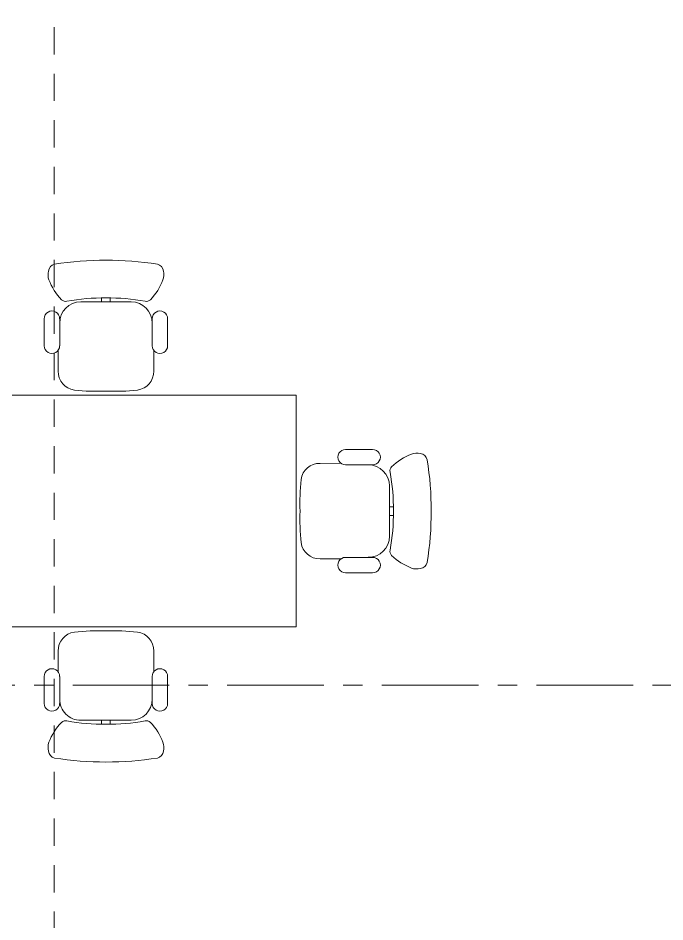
# Model space of a CAD drawing. Header units: inches. Extents: x -38 to 5698, y -33 to 92.
# Drawn here: x 201.384 to 204.731, y 33.181 to 37.862 of the extents above; entities that cross this region are included whole.
import ezdxf

# ---------------------------------------------------------------- set-up
doc = ezdxf.new("R2010")
doc.units = ezdxf.units.IN
doc.header["$MEASUREMENT"] = 0
doc.linetypes.add('Hidden Line', pattern=[0.195611, 0.141111, -0.0545])
doc.linetypes.add('Punto & Raya', pattern=[0.65, 0.5, -0.075, 0, -0.075])
for name, color, linetype in [('02 _ ARQ _ ALB _ Mobiliario', 7, 'Continuous'), ('08 _ STR _ EXT _ 09 Vigas', 7, 'Continuous'), ('Marcador - Secciones', 251, 'Continuous')]:
    doc.layers.add(name, color=color, linetype=linetype)

msp = doc.modelspace()

# ---------------------------------------------------------------- linework, layer by layer
at = {"layer": '02 _ ARQ _ ALB _ Mobiliario', "color": 175, "linetype": 'Continuous', "lineweight": 13}
for p, q in [((201.7084, 36.3926), (201.8388, 36.3926)), ((201.8161, 36.3926), (201.8165, 36.4131)), ((201.9692, 36.3926), (201.8388, 36.3926)), ((201.8614, 36.3926), (201.8611, 36.4131)), ((201.5194, 36.1654), (201.5194, 36.3055)), ((201.5993, 36.1654), (201.5993, 36.3058)), ((202.0783, 36.1654), (202.0783, 36.3058)), ((202.1581, 36.1654), (202.1581, 36.3055)), ((201.5916, 36.0338), (201.5911, 36.1411)), ((202.0859, 36.0338), (202.0865, 36.1411)), ((203.0786, 35.6284), (203.2188, 35.6284)), ((202.9471, 35.5562), (203.0543, 35.5568)), ((203.0786, 35.5486), (203.219, 35.5486)), ((203.3059, 35.4394), (203.3059, 35.3091)), ((203.3059, 35.3317), (203.3264, 35.3313)), ((203.3059, 35.1787), (203.3059, 35.3091)), ((203.3059, 35.2864), (203.3264, 35.2868)), ((203.0786, 35.0695), (203.219, 35.0695)), ((202.9471, 35.0619), (203.0543, 35.0614)), ((203.0786, 34.9897), (203.2188, 34.9897)), ((201.5916, 34.5843), (201.5911, 34.4771)), ((202.0859, 34.5843), (202.0865, 34.4771)), ((201.5194, 34.4528), (201.5194, 34.3126)), ((201.5993, 34.4528), (201.5993, 34.3124)), ((202.0783, 34.4528), (202.0783, 34.3124)), ((202.1581, 34.4528), (202.1581, 34.3126)), ((201.7084, 34.2255), (201.8388, 34.2255)), ((201.8161, 34.2255), (201.8165, 34.205)), ((201.9692, 34.2255), (201.8388, 34.2255)), ((201.8614, 34.2255), (201.8611, 34.205))]:
    msp.add_line(p, q, dxfattribs=at)
at = {"layer": '02 _ ARQ _ ALB _ Mobiliario', "color": 175, "linetype": 'Continuous', "lineweight": 13, "flags": 128}
msp.add_lwpolyline([(202.8223, 35.9091), (198.4223, 35.9091), (198.4223, 34.7091), (202.8223, 34.7091)], close=True, dxfattribs=at)
at = {"layer": '02 _ ARQ _ ALB _ Mobiliario', "color": 175, "linetype": 'Continuous', "lineweight": 13}
for centre, major_axis, start_param, end_param in [((201.8384, 34.8954), (0, 1.7134), 6.282956, 6.439399), ((201.8392, 34.8954), (0, 1.7134), 6.126972, 6.283414), ((201.5827, 36.5472), (0, 0.0419), 0.242579, 1.449866), ((202.0949, 36.5472), (0, 0.0419), 4.833319, 6.040606), ((201.613, 36.5335), (0, 0.0744), 1.316199, 1.942315), ((202.0646, 36.5335), (0, 0.0744), 4.340871, 4.966987), ((201.8137, 36.6071), (0, 0.2887), 1.926573, 2.351051), ((201.8639, 36.6071), (0, 0.2887), 3.932134, 4.356613), ((201.7084, 36.2831), (0, 0.1095), 0, 1.570796), ((201.6298, 36.4238), (0, 0.0287), 2.3326, 3.380474), ((201.8329, 35.2916), (0, 1.1218), 6.277925, 6.459683), ((201.8447, 35.2916), (0, 1.1218), 6.106688, 6.288446), ((201.9692, 36.2831), (0, 0.1095), 4.712389, 6.283185), ((202.0478, 36.4238), (0, 0.0287), 2.902712, 3.950586), ((201.5593, 36.3055), (0, 0.04), 4.712389, 7.853982), ((202.1182, 36.3055), (0, 0.04), 4.712389, 7.853982), ((201.5593, 36.1654), (0, 0.04), 1.570796, 4.712389), ((202.1182, 36.1654), (0, 0.04), 1.570796, 4.712389), ((201.6883, 36.0317), (0, 0.097), 1.549364, 3.007057), ((201.9893, 36.0317), (0, 0.097), 3.276129, 4.733821), ((201.7981, 37.1456), (0, 1.2162), 3.040183, 3.175182), ((201.8795, 37.1456), (0, 1.2162), 3.108003, 3.243002), ((203.0786, 35.5885), (0.04, 0), 1.570796, 4.712389), ((203.2188, 35.5885), (0.04, 0), 4.712389, 7.853982), ((203.5203, 35.3342), (0.2887, 0), 1.926573, 2.351051), ((203.4468, 35.5349), (0.0744, 0), 1.316199, 1.942315), ((203.4604, 35.5651), (0.0419, 0), 0.242579, 1.449866), ((202.945, 35.4596), (0.097, 0), 1.549364, 3.007057), ((203.1964, 35.4394), (0.1095, 0), 0, 1.570796), ((203.337, 35.5181), (0.0287, 0), 2.3326, 3.380474), ((201.8087, 35.3095), (1.7134, 0), 6.282956, 6.439399), ((202.2048, 35.315), (1.1218, 0), 6.277925, 6.459683), ((204.0589, 35.3498), (1.2162, 0), 3.040183, 3.175182), ((204.0589, 35.2684), (1.2162, 0), 3.108003, 3.243002), ((202.2048, 35.3032), (1.1218, 0), 6.106688, 6.288446), ((201.8087, 35.3087), (1.7134, 0), 6.126972, 6.283414), ((203.1964, 35.1787), (0.1095, 0), 4.712389, 6.283185), ((202.945, 35.1586), (0.097, 0), 3.276129, 4.733821), ((203.0786, 35.0296), (0.04, 0), 1.570796, 4.712389), ((203.2188, 35.0296), (0.04, 0), 4.712389, 7.853982), ((203.337, 35.1001), (0.0287, 0), 2.902712, 3.950586), ((203.5203, 35.284), (0.2887, 0), 3.932134, 4.356613), ((203.4604, 35.053), (0.0419, 0), 4.833319, 6.040606), ((203.4468, 35.0832), (0.0744, 0), 4.340871, 4.966987), ((201.7981, 33.4725), (0, 1.2162), 6.249596, 6.384595), ((201.8795, 33.4725), (0, 1.2162), 6.181776, 6.316775), ((201.6883, 34.5864), (0, 0.097), 0.134536, 1.592229), ((201.9893, 34.5864), (0, 0.097), 4.690957, 6.148649), ((201.5593, 34.4528), (0, 0.04), 4.712389, 7.853982), ((202.1182, 34.4528), (0, 0.04), 4.712389, 7.853982), ((201.7084, 34.335), (0, 0.1095), 1.570796, 3.141593), ((201.9692, 34.335), (0, 0.1095), 3.141593, 4.712389), ((201.5593, 34.3126), (0, 0.04), 1.570796, 4.712389), ((202.1182, 34.3126), (0, 0.04), 1.570796, 4.712389), ((201.6298, 34.1944), (0, 0.0287), 6.044304, 7.092178), ((201.8329, 35.3266), (0, 1.1218), 2.965095, 3.146853), ((201.8447, 35.3266), (0, 1.1218), 3.136332, 3.31809), ((202.0478, 34.1944), (0, 0.0287), 5.474192, 6.522066), ((201.8137, 34.011), (0, 0.2887), 0.790542, 1.21502), ((201.8639, 34.011), (0, 0.2887), 5.068165, 5.492644), ((201.613, 34.0846), (0, 0.0744), 1.199278, 1.825394), ((202.0646, 34.0846), (0, 0.0744), 4.457791, 5.083907), ((201.5827, 34.0709), (0, 0.0419), 1.691727, 2.899013), ((202.0949, 34.0709), (0, 0.0419), 3.384172, 4.591459), ((201.8384, 35.7227), (0, 1.7134), 2.985379, 3.141822), ((201.8392, 35.7227), (0, 1.7134), 3.141364, 3.297806)]:
    msp.add_ellipse(centre, major_axis=major_axis, ratio=0.996858, start_param=start_param, end_param=end_param, dxfattribs=at)
at = {"layer": '08 _ STR _ EXT _ 09 Vigas', "color": 251, "linetype": 'Hidden Line', "lineweight": 13}
msp.add_line((201.57, 30.2), (201.57, 39.4), dxfattribs=at)
at = {"layer": 'Marcador - Secciones', "color": 251, "linetype": 'Punto & Raya', "lineweight": 13}
msp.add_line((189.6667, 34.4067), (240.9403, 34.4067), dxfattribs=at)

doc.saveas('drawing.dxf')
